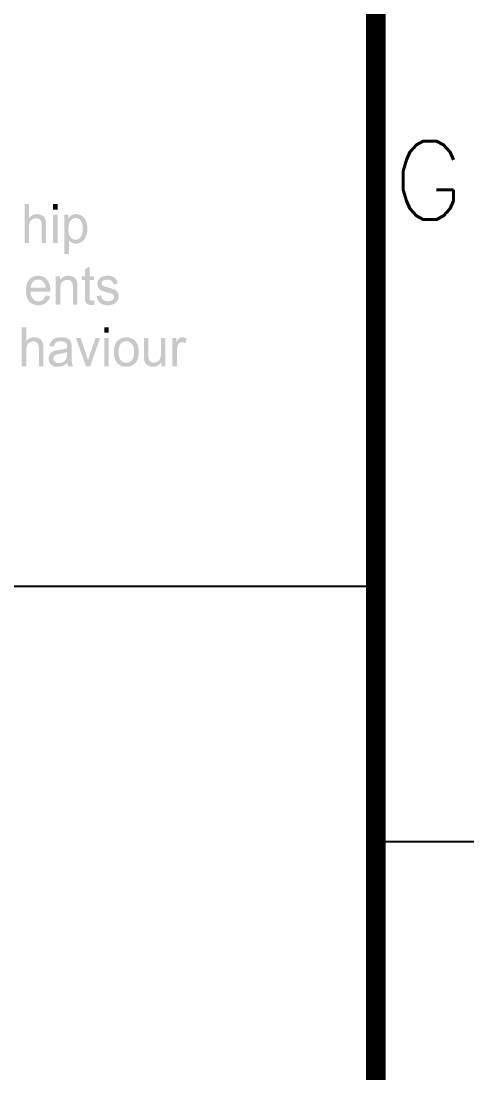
# Model space of a CAD drawing. Header units: millimetres. Extents: x 2699 to 3591, y 333 to 971.
# Drawn here: x 3565.6 to 3591, y 407.8 to 466.8 of the extents above; entities that cross this region are included whole.
import ezdxf
from ezdxf.enums import TextEntityAlignment as Align

# ---------------------------------------------------------------- set-up
doc = ezdxf.new("R2010")
doc.units = ezdxf.units.MM
doc.layers.add('DIM', color=7, linetype='Continuous')
doc.layers.add('DWGLMT', color=6, linetype='Continuous')
doc.styles.add('S3', font='SIMPLEX')

msp = doc.modelspace()

# ---------------------------------------------------------------- hatches: boundary and pattern name
at = {"linetype": 'Continuous', "lineweight": 0}
h = msp.add_hatch(color=7, dxfattribs=at)
edge = h.paths.add_edge_path()
edge.add_line((3566.06, 454.346), (3565.808, 454.346))
edge.add_line((3565.808, 454.346), (3565.808, 456.531))
edge.add_line((3565.808, 456.531), (3566.06, 456.531))
edge.add_line((3566.06, 456.531), (3566.06, 455.747))
edge.add_spline(control_points=[(3566.06, 455.747), (3566.237, 455.965), (3566.506, 455.965)], knot_values=[0, 0, 0, 1, 1, 1], degree=2, periodic=0)
edge.add_spline(control_points=[(3566.506, 455.965), (3566.671, 455.965), (3566.793, 455.896)], knot_values=[0, 0, 0, 1, 1, 1], degree=2, periodic=0)
edge.add_spline(control_points=[(3566.793, 455.896), (3566.915, 455.826), (3566.968, 455.704)], knot_values=[0, 0, 0, 1, 1, 1], degree=2, periodic=0)
edge.add_spline(control_points=[(3566.968, 455.704), (3567.02, 455.582), (3567.02, 455.349)], knot_values=[0, 0, 0, 1, 1, 1], degree=2, periodic=0)
edge.add_line((3567.02, 455.349), (3567.02, 454.346))
edge.add_line((3567.02, 454.346), (3566.768, 454.346))
edge.add_line((3566.768, 454.346), (3566.768, 455.349))
edge.add_spline(control_points=[(3566.768, 455.349), (3566.768, 455.55), (3566.686, 455.642)], knot_values=[0, 0, 0, 1, 1, 1], degree=2, periodic=0)
edge.add_spline(control_points=[(3566.686, 455.642), (3566.604, 455.733), (3566.454, 455.733)], knot_values=[0, 0, 0, 1, 1, 1], degree=2, periodic=0)
edge.add_spline(control_points=[(3566.454, 455.733), (3566.342, 455.733), (3566.243, 455.672)], knot_values=[0, 0, 0, 1, 1, 1], degree=2, periodic=0)
edge.add_spline(control_points=[(3566.243, 455.672), (3566.144, 455.61), (3566.102, 455.504)], knot_values=[0, 0, 0, 1, 1, 1], degree=2, periodic=0)
edge.add_spline(control_points=[(3566.102, 455.504), (3566.06, 455.398), (3566.06, 455.212)], knot_values=[0, 0, 0, 1, 1, 1], degree=2, periodic=0)
edge.add_line((3566.06, 455.212), (3566.06, 454.346))
h = msp.add_hatch(color=7, dxfattribs=at)
edge = h.paths.add_edge_path()
edge.add_line((3568.293, 454.51), (3568.293, 453.74))
edge.add_line((3568.293, 453.74), (3568.041, 453.74))
edge.add_line((3568.041, 453.74), (3568.041, 455.93))
edge.add_line((3568.041, 455.93), (3568.271, 455.93))
edge.add_line((3568.271, 455.93), (3568.271, 455.724))
edge.add_spline(control_points=[(3568.271, 455.724), (3568.352, 455.844), (3568.455, 455.905)], knot_values=[0, 0, 0, 1, 1, 1], degree=2, periodic=0)
edge.add_spline(control_points=[(3568.455, 455.905), (3568.557, 455.965), (3568.702, 455.965)], knot_values=[0, 0, 0, 1, 1, 1], degree=2, periodic=0)
edge.add_spline(control_points=[(3568.702, 455.965), (3568.893, 455.965), (3569.039, 455.861)], knot_values=[0, 0, 0, 1, 1, 1], degree=2, periodic=0)
edge.add_spline(control_points=[(3569.039, 455.861), (3569.184, 455.756), (3569.258, 455.566)], knot_values=[0, 0, 0, 1, 1, 1], degree=2, periodic=0)
edge.add_spline(control_points=[(3569.258, 455.566), (3569.333, 455.376), (3569.333, 455.15)], knot_values=[0, 0, 0, 1, 1, 1], degree=2, periodic=0)
edge.add_spline(control_points=[(3569.333, 455.15), (3569.333, 454.907), (3569.251, 454.712)], knot_values=[0, 0, 0, 1, 1, 1], degree=2, periodic=0)
edge.add_spline(control_points=[(3569.251, 454.712), (3569.169, 454.518), (3569.012, 454.414)], knot_values=[0, 0, 0, 1, 1, 1], degree=2, periodic=0)
edge.add_spline(control_points=[(3569.012, 454.414), (3568.856, 454.311), (3568.684, 454.311)], knot_values=[0, 0, 0, 1, 1, 1], degree=2, periodic=0)
edge.add_spline(control_points=[(3568.684, 454.311), (3568.558, 454.311), (3568.458, 454.367)], knot_values=[0, 0, 0, 1, 1, 1], degree=2, periodic=0)
edge.add_spline(control_points=[(3568.458, 454.367), (3568.357, 454.424), (3568.293, 454.51)], knot_values=[0, 0, 0, 1, 1, 1], degree=2, periodic=0)
edge = h.paths.add_edge_path(flags=16)
edge.add_spline(control_points=[(3568.666, 454.531), (3568.834, 454.531), (3568.953, 454.682)], knot_values=[0, 0, 0, 1, 1, 1], degree=2, periodic=0)
edge.add_spline(control_points=[(3568.953, 454.682), (3569.073, 454.833), (3569.073, 455.151)], knot_values=[0, 0, 0, 1, 1, 1], degree=2, periodic=0)
edge.add_spline(control_points=[(3569.073, 455.151), (3569.073, 455.454), (3568.956, 455.604)], knot_values=[0, 0, 0, 1, 1, 1], degree=2, periodic=0)
edge.add_spline(control_points=[(3568.956, 455.604), (3568.839, 455.755), (3568.677, 455.755)], knot_values=[0, 0, 0, 1, 1, 1], degree=2, periodic=0)
edge.add_spline(control_points=[(3568.677, 455.755), (3568.517, 455.755), (3568.393, 455.595)], knot_values=[0, 0, 0, 1, 1, 1], degree=2, periodic=0)
edge.add_spline(control_points=[(3568.393, 455.595), (3568.27, 455.434), (3568.27, 455.129)], knot_values=[0, 0, 0, 1, 1, 1], degree=2, periodic=0)
edge.add_spline(control_points=[(3568.27, 455.129), (3568.27, 454.823), (3568.385, 454.677)], knot_values=[0, 0, 0, 1, 1, 1], degree=2, periodic=0)
edge.add_spline(control_points=[(3568.385, 454.677), (3568.501, 454.531), (3568.666, 454.531)], knot_values=[0, 0, 0, 1, 1, 1], degree=2, periodic=0)
h = msp.add_hatch(color=7, dxfattribs=at)
edge = h.paths.add_edge_path()
edge.add_line((3569.455, 452.478), (3569.455, 453.031))
edge.add_line((3569.455, 453.031), (3569.203, 452.87))
edge.add_line((3569.203, 452.87), (3569.203, 452.478))
edge.add_line((3569.203, 452.478), (3569.016, 452.478))
edge.add_line((3569.016, 452.478), (3569.016, 452.27))
edge.add_line((3569.016, 452.27), (3569.203, 452.27))
edge.add_line((3569.203, 452.27), (3569.203, 451.358))
edge.add_spline(control_points=[(3569.203, 451.358), (3569.203, 451.116), (3569.233, 451.041)], knot_values=[0, 0, 0, 1, 1, 1], degree=2, periodic=0)
edge.add_spline(control_points=[(3569.233, 451.041), (3569.264, 450.965), (3569.34, 450.919)], knot_values=[0, 0, 0, 1, 1, 1], degree=2, periodic=0)
edge.add_spline(control_points=[(3569.34, 450.919), (3569.415, 450.873), (3569.553, 450.873)], knot_values=[0, 0, 0, 1, 1, 1], degree=2, periodic=0)
edge.add_spline(control_points=[(3569.553, 450.873), (3569.636, 450.873), (3569.743, 450.897)], knot_values=[0, 0, 0, 1, 1, 1], degree=2, periodic=0)
edge.add_line((3569.743, 450.897), (3569.707, 451.134))
edge.add_spline(control_points=[(3569.707, 451.134), (3569.639, 451.123), (3569.597, 451.123)], knot_values=[0, 0, 0, 1, 1, 1], degree=2, periodic=0)
edge.add_spline(control_points=[(3569.597, 451.123), (3569.541, 451.123), (3569.511, 451.142)], knot_values=[0, 0, 0, 1, 1, 1], degree=2, periodic=0)
edge.add_spline(control_points=[(3569.511, 451.142), (3569.481, 451.161), (3569.468, 451.194)], knot_values=[0, 0, 0, 1, 1, 1], degree=2, periodic=0)
edge.add_spline(control_points=[(3569.468, 451.194), (3569.455, 451.227), (3569.455, 451.342)], knot_values=[0, 0, 0, 1, 1, 1], degree=2, periodic=0)
edge.add_line((3569.455, 451.342), (3569.455, 452.27))
edge.add_line((3569.455, 452.27), (3569.707, 452.27))
edge.add_line((3569.707, 452.27), (3569.707, 452.478))
edge.add_line((3569.707, 452.478), (3569.455, 452.478))
h = msp.add_hatch(color=7, dxfattribs=at)
edge = h.paths.add_edge_path()
edge.add_spline(control_points=[(3566.591, 450.859), (3566.85, 450.859), (3567.017, 450.994)], knot_values=[0, 0, 0, 1, 1, 1], degree=2, periodic=0)
edge.add_spline(control_points=[(3567.017, 450.994), (3567.183, 451.128), (3567.245, 451.371)], knot_values=[0, 0, 0, 1, 1, 1], degree=2, periodic=0)
edge.add_line((3567.245, 451.371), (3566.984, 451.406))
edge.add_spline(control_points=[(3566.984, 451.406), (3566.927, 451.235), (3566.829, 451.157)], knot_values=[0, 0, 0, 1, 1, 1], degree=2, periodic=0)
edge.add_spline(control_points=[(3566.829, 451.157), (3566.731, 451.079), (3566.592, 451.079)], knot_values=[0, 0, 0, 1, 1, 1], degree=2, periodic=0)
edge.add_spline(control_points=[(3566.592, 451.079), (3566.405, 451.079), (3566.281, 451.218)], knot_values=[0, 0, 0, 1, 1, 1], degree=2, periodic=0)
edge.add_spline(control_points=[(3566.281, 451.218), (3566.156, 451.356), (3566.142, 451.617)], knot_values=[0, 0, 0, 1, 1, 1], degree=2, periodic=0)
edge.add_line((3566.142, 451.617), (3567.252, 451.617))
edge.add_spline(control_points=[(3567.252, 451.617), (3567.253, 451.665), (3567.253, 451.689)], knot_values=[0, 0, 0, 1, 1, 1], degree=2, periodic=0)
edge.add_spline(control_points=[(3567.253, 451.689), (3567.253, 452.081), (3567.064, 452.297)], knot_values=[0, 0, 0, 1, 1, 1], degree=2, periodic=0)
edge.add_spline(control_points=[(3567.064, 452.297), (3566.875, 452.513), (3566.577, 452.513)], knot_values=[0, 0, 0, 1, 1, 1], degree=2, periodic=0)
edge.add_spline(control_points=[(3566.577, 452.513), (3566.269, 452.513), (3566.075, 452.293)], knot_values=[0, 0, 0, 1, 1, 1], degree=2, periodic=0)
edge.add_spline(control_points=[(3566.075, 452.293), (3565.882, 452.072), (3565.882, 451.673)], knot_values=[0, 0, 0, 1, 1, 1], degree=2, periodic=0)
edge.add_spline(control_points=[(3565.882, 451.673), (3565.882, 451.287), (3566.073, 451.073)], knot_values=[0, 0, 0, 1, 1, 1], degree=2, periodic=0)
edge.add_spline(control_points=[(3566.073, 451.073), (3566.264, 450.859), (3566.591, 450.859)], knot_values=[0, 0, 0, 1, 1, 1], degree=2, periodic=0)
edge = h.paths.add_edge_path(flags=16)
edge.add_spline(control_points=[(3566.892, 452.138), (3566.97, 452.038), (3566.987, 451.837)], knot_values=[0, 0, 0, 1, 1, 1], degree=2, periodic=0)
edge.add_line((3566.987, 451.837), (3566.156, 451.837))
edge.add_spline(control_points=[(3566.156, 451.837), (3566.168, 452.045), (3566.287, 452.169)], knot_values=[0, 0, 0, 1, 1, 1], degree=2, periodic=0)
edge.add_spline(control_points=[(3566.287, 452.169), (3566.405, 452.294), (3566.579, 452.294)], knot_values=[0, 0, 0, 1, 1, 1], degree=2, periodic=0)
edge.add_spline(control_points=[(3566.579, 452.294), (3566.771, 452.294), (3566.892, 452.138)], knot_values=[0, 0, 0, 1, 1, 1], degree=2, periodic=0)
h = msp.add_hatch(color=7, dxfattribs=at)
edge = h.paths.add_edge_path()
edge.add_line((3567.789, 452.478), (3567.562, 452.478))
edge.add_line((3567.562, 452.478), (3567.562, 450.894))
edge.add_line((3567.562, 450.894), (3567.814, 450.894))
edge.add_line((3567.814, 450.894), (3567.814, 451.759))
edge.add_spline(control_points=[(3567.814, 451.759), (3567.814, 452.063), (3567.931, 452.171)], knot_values=[0, 0, 0, 1, 1, 1], degree=2, periodic=0)
edge.add_spline(control_points=[(3567.931, 452.171), (3568.048, 452.28), (3568.209, 452.28)], knot_values=[0, 0, 0, 1, 1, 1], degree=2, periodic=0)
edge.add_spline(control_points=[(3568.209, 452.28), (3568.31, 452.28), (3568.385, 452.232)], knot_values=[0, 0, 0, 1, 1, 1], degree=2, periodic=0)
edge.add_spline(control_points=[(3568.385, 452.232), (3568.46, 452.183), (3568.489, 452.102)], knot_values=[0, 0, 0, 1, 1, 1], degree=2, periodic=0)
edge.add_spline(control_points=[(3568.489, 452.102), (3568.518, 452.021), (3568.518, 451.857)], knot_values=[0, 0, 0, 1, 1, 1], degree=2, periodic=0)
edge.add_line((3568.518, 451.857), (3568.518, 450.894))
edge.add_line((3568.518, 450.894), (3568.771, 450.894))
edge.add_line((3568.771, 450.894), (3568.771, 451.868))
edge.add_spline(control_points=[(3568.771, 451.868), (3568.771, 452.054), (3568.757, 452.129)], knot_values=[0, 0, 0, 1, 1, 1], degree=2, periodic=0)
edge.add_spline(control_points=[(3568.757, 452.129), (3568.734, 452.244), (3568.678, 452.327)], knot_values=[0, 0, 0, 1, 1, 1], degree=2, periodic=0)
edge.add_spline(control_points=[(3568.678, 452.327), (3568.622, 452.411), (3568.509, 452.462)], knot_values=[0, 0, 0, 1, 1, 1], degree=2, periodic=0)
edge.add_spline(control_points=[(3568.509, 452.462), (3568.397, 452.513), (3568.262, 452.513)], knot_values=[0, 0, 0, 1, 1, 1], degree=2, periodic=0)
edge.add_spline(control_points=[(3568.262, 452.513), (3567.953, 452.513), (3567.789, 452.253)], knot_values=[0, 0, 0, 1, 1, 1], degree=2, periodic=0)
edge.add_line((3567.789, 452.253), (3567.789, 452.478))
h = msp.add_hatch(color=7, dxfattribs=at)
edge = h.paths.add_edge_path()
edge.add_spline(control_points=[(3570.752, 452.46), (3570.884, 452.406), (3570.947, 452.314)], knot_values=[0, 0, 0, 1, 1, 1], degree=2, periodic=0)
edge.add_spline(control_points=[(3570.947, 452.314), (3571.011, 452.222), (3571.035, 452.069)], knot_values=[0, 0, 0, 1, 1, 1], degree=2, periodic=0)
edge.add_line((3571.035, 452.069), (3570.787, 452.034))
edge.add_spline(control_points=[(3570.787, 452.034), (3570.77, 452.156), (3570.69, 452.225)], knot_values=[0, 0, 0, 1, 1, 1], degree=2, periodic=0)
edge.add_spline(control_points=[(3570.69, 452.225), (3570.609, 452.294), (3570.462, 452.294)], knot_values=[0, 0, 0, 1, 1, 1], degree=2, periodic=0)
edge.add_spline(control_points=[(3570.462, 452.294), (3570.288, 452.294), (3570.213, 452.232)], knot_values=[0, 0, 0, 1, 1, 1], degree=2, periodic=0)
edge.add_spline(control_points=[(3570.213, 452.232), (3570.139, 452.171), (3570.139, 452.089)], knot_values=[0, 0, 0, 1, 1, 1], degree=2, periodic=0)
edge.add_spline(control_points=[(3570.139, 452.089), (3570.139, 452.037), (3570.17, 451.995)], knot_values=[0, 0, 0, 1, 1, 1], degree=2, periodic=0)
edge.add_spline(control_points=[(3570.17, 451.995), (3570.201, 451.952), (3570.267, 451.923)], knot_values=[0, 0, 0, 1, 1, 1], degree=2, periodic=0)
edge.add_spline(control_points=[(3570.267, 451.923), (3570.304, 451.908), (3570.49, 451.854)], knot_values=[0, 0, 0, 1, 1, 1], degree=2, periodic=0)
edge.add_spline(control_points=[(3570.49, 451.854), (3570.758, 451.779), (3570.864, 451.73)], knot_values=[0, 0, 0, 1, 1, 1], degree=2, periodic=0)
edge.add_spline(control_points=[(3570.864, 451.73), (3570.97, 451.682), (3571.03, 451.589)], knot_values=[0, 0, 0, 1, 1, 1], degree=2, periodic=0)
edge.add_spline(control_points=[(3571.03, 451.589), (3571.091, 451.497), (3571.091, 451.36)], knot_values=[0, 0, 0, 1, 1, 1], degree=2, periodic=0)
edge.add_spline(control_points=[(3571.091, 451.36), (3571.091, 451.226), (3571.017, 451.107)], knot_values=[0, 0, 0, 1, 1, 1], degree=2, periodic=0)
edge.add_spline(control_points=[(3571.017, 451.107), (3570.943, 450.989), (3570.804, 450.924)], knot_values=[0, 0, 0, 1, 1, 1], degree=2, periodic=0)
edge.add_spline(control_points=[(3570.804, 450.924), (3570.665, 450.859), (3570.49, 450.859)], knot_values=[0, 0, 0, 1, 1, 1], degree=2, periodic=0)
edge.add_spline(control_points=[(3570.49, 450.859), (3570.199, 450.859), (3570.047, 450.988)], knot_values=[0, 0, 0, 1, 1, 1], degree=2, periodic=0)
edge.add_spline(control_points=[(3570.047, 450.988), (3569.895, 451.116), (3569.852, 451.367)], knot_values=[0, 0, 0, 1, 1, 1], degree=2, periodic=0)
edge.add_line((3569.852, 451.367), (3570.101, 451.409))
edge.add_spline(control_points=[(3570.101, 451.409), (3570.122, 451.249), (3570.219, 451.164)], knot_values=[0, 0, 0, 1, 1, 1], degree=2, periodic=0)
edge.add_spline(control_points=[(3570.219, 451.164), (3570.315, 451.079), (3570.488, 451.079)], knot_values=[0, 0, 0, 1, 1, 1], degree=2, periodic=0)
edge.add_spline(control_points=[(3570.488, 451.079), (3570.662, 451.079), (3570.747, 451.155)], knot_values=[0, 0, 0, 1, 1, 1], degree=2, periodic=0)
edge.add_spline(control_points=[(3570.747, 451.155), (3570.831, 451.23), (3570.831, 451.332)], knot_values=[0, 0, 0, 1, 1, 1], degree=2, periodic=0)
edge.add_spline(control_points=[(3570.831, 451.332), (3570.831, 451.423), (3570.756, 451.475)], knot_values=[0, 0, 0, 1, 1, 1], degree=2, periodic=0)
edge.add_spline(control_points=[(3570.756, 451.475), (3570.704, 451.511), (3570.498, 451.566)], knot_values=[0, 0, 0, 1, 1, 1], degree=2, periodic=0)
edge.add_spline(control_points=[(3570.498, 451.566), (3570.22, 451.641), (3570.113, 451.695)], knot_values=[0, 0, 0, 1, 1, 1], degree=2, periodic=0)
edge.add_spline(control_points=[(3570.113, 451.695), (3570.006, 451.749), (3569.95, 451.845)], knot_values=[0, 0, 0, 1, 1, 1], degree=2, periodic=0)
edge.add_spline(control_points=[(3569.95, 451.845), (3569.895, 451.941), (3569.895, 452.058)], knot_values=[0, 0, 0, 1, 1, 1], degree=2, periodic=0)
edge.add_spline(control_points=[(3569.895, 452.058), (3569.895, 452.163), (3569.94, 452.253)], knot_values=[0, 0, 0, 1, 1, 1], degree=2, periodic=0)
edge.add_spline(control_points=[(3569.94, 452.253), (3569.986, 452.344), (3570.065, 452.403)], knot_values=[0, 0, 0, 1, 1, 1], degree=2, periodic=0)
edge.add_spline(control_points=[(3570.065, 452.403), (3570.123, 452.449), (3570.225, 452.481)], knot_values=[0, 0, 0, 1, 1, 1], degree=2, periodic=0)
edge.add_spline(control_points=[(3570.225, 452.481), (3570.327, 452.513), (3570.444, 452.513)], knot_values=[0, 0, 0, 1, 1, 1], degree=2, periodic=0)
edge.add_spline(control_points=[(3570.444, 452.513), (3570.619, 452.513), (3570.752, 452.46)], knot_values=[0, 0, 0, 1, 1, 1], degree=2, periodic=0)
h = msp.add_hatch(color=7, dxfattribs=at)
edge = h.paths.add_edge_path()
edge.add_line((3565.902, 447.443), (3565.65, 447.443))
edge.add_line((3565.65, 447.443), (3565.65, 449.628))
edge.add_line((3565.65, 449.628), (3565.902, 449.628))
edge.add_line((3565.902, 449.628), (3565.902, 448.844))
edge.add_spline(control_points=[(3565.902, 448.844), (3566.079, 449.062), (3566.348, 449.062)], knot_values=[0, 0, 0, 1, 1, 1], degree=2, periodic=0)
edge.add_spline(control_points=[(3566.348, 449.062), (3566.513, 449.062), (3566.635, 448.993)], knot_values=[0, 0, 0, 1, 1, 1], degree=2, periodic=0)
edge.add_spline(control_points=[(3566.635, 448.993), (3566.757, 448.923), (3566.809, 448.801)], knot_values=[0, 0, 0, 1, 1, 1], degree=2, periodic=0)
edge.add_spline(control_points=[(3566.809, 448.801), (3566.862, 448.679), (3566.862, 448.446)], knot_values=[0, 0, 0, 1, 1, 1], degree=2, periodic=0)
edge.add_line((3566.862, 448.446), (3566.862, 447.443))
edge.add_line((3566.862, 447.443), (3566.61, 447.443))
edge.add_line((3566.61, 447.443), (3566.61, 448.446))
edge.add_spline(control_points=[(3566.61, 448.446), (3566.61, 448.647), (3566.528, 448.739)], knot_values=[0, 0, 0, 1, 1, 1], degree=2, periodic=0)
edge.add_spline(control_points=[(3566.528, 448.739), (3566.446, 448.83), (3566.296, 448.83)], knot_values=[0, 0, 0, 1, 1, 1], degree=2, periodic=0)
edge.add_spline(control_points=[(3566.296, 448.83), (3566.184, 448.83), (3566.085, 448.769)], knot_values=[0, 0, 0, 1, 1, 1], degree=2, periodic=0)
edge.add_spline(control_points=[(3566.085, 448.769), (3565.986, 448.707), (3565.944, 448.601)], knot_values=[0, 0, 0, 1, 1, 1], degree=2, periodic=0)
edge.add_spline(control_points=[(3565.944, 448.601), (3565.902, 448.495), (3565.902, 448.309)], knot_values=[0, 0, 0, 1, 1, 1], degree=2, periodic=0)
edge.add_line((3565.902, 448.309), (3565.902, 447.443))
h = msp.add_hatch(color=7, dxfattribs=at)
edge = h.paths.add_edge_path()
edge.add_spline(control_points=[(3567.668, 447.408), (3567.816, 447.408), (3567.946, 447.46)], knot_values=[0, 0, 0, 1, 1, 1], degree=2, periodic=0)
edge.add_spline(control_points=[(3567.946, 447.46), (3568.076, 447.512), (3568.216, 447.638)], knot_values=[0, 0, 0, 1, 1, 1], degree=2, periodic=0)
edge.add_spline(control_points=[(3568.216, 447.638), (3568.227, 447.526), (3568.266, 447.443)], knot_values=[0, 0, 0, 1, 1, 1], degree=2, periodic=0)
edge.add_line((3568.266, 447.443), (3568.529, 447.443))
edge.add_spline(control_points=[(3568.529, 447.443), (3568.482, 447.534), (3568.466, 447.633)], knot_values=[0, 0, 0, 1, 1, 1], degree=2, periodic=0)
edge.add_spline(control_points=[(3568.466, 447.633), (3568.45, 447.733), (3568.45, 448.106)], knot_values=[0, 0, 0, 1, 1, 1], degree=2, periodic=0)
edge.add_line((3568.45, 448.106), (3568.45, 448.464))
edge.add_spline(control_points=[(3568.45, 448.464), (3568.45, 448.643), (3568.437, 448.711)], knot_values=[0, 0, 0, 1, 1, 1], degree=2, periodic=0)
edge.add_spline(control_points=[(3568.437, 448.711), (3568.415, 448.822), (3568.359, 448.894)], knot_values=[0, 0, 0, 1, 1, 1], degree=2, periodic=0)
edge.add_spline(control_points=[(3568.359, 448.894), (3568.303, 448.966), (3568.184, 449.014)], knot_values=[0, 0, 0, 1, 1, 1], degree=2, periodic=0)
edge.add_spline(control_points=[(3568.184, 449.014), (3568.064, 449.062), (3567.874, 449.062)], knot_values=[0, 0, 0, 1, 1, 1], degree=2, periodic=0)
edge.add_spline(control_points=[(3567.874, 449.062), (3567.682, 449.062), (3567.537, 449.006)], knot_values=[0, 0, 0, 1, 1, 1], degree=2, periodic=0)
edge.add_spline(control_points=[(3567.537, 449.006), (3567.391, 448.95), (3567.314, 448.846)], knot_values=[0, 0, 0, 1, 1, 1], degree=2, periodic=0)
edge.add_spline(control_points=[(3567.314, 448.846), (3567.237, 448.743), (3567.203, 448.574)], knot_values=[0, 0, 0, 1, 1, 1], degree=2, periodic=0)
edge.add_line((3567.203, 448.574), (3567.451, 448.539))
edge.add_spline(control_points=[(3567.451, 448.539), (3567.491, 448.708), (3567.576, 448.774)], knot_values=[0, 0, 0, 1, 1, 1], degree=2, periodic=0)
edge.add_spline(control_points=[(3567.576, 448.774), (3567.66, 448.84), (3567.838, 448.84)], knot_values=[0, 0, 0, 1, 1, 1], degree=2, periodic=0)
edge.add_spline(control_points=[(3567.838, 448.84), (3568.028, 448.84), (3568.125, 448.749)], knot_values=[0, 0, 0, 1, 1, 1], degree=2, periodic=0)
edge.add_spline(control_points=[(3568.125, 448.749), (3568.196, 448.682), (3568.196, 448.518)], knot_values=[0, 0, 0, 1, 1, 1], degree=2, periodic=0)
edge.add_spline(control_points=[(3568.196, 448.518), (3568.196, 448.503), (3568.195, 448.447)], knot_values=[0, 0, 0, 1, 1, 1], degree=2, periodic=0)
edge.add_spline(control_points=[(3568.195, 448.447), (3568.05, 448.394), (3567.745, 448.355)], knot_values=[0, 0, 0, 1, 1, 1], degree=2, periodic=0)
edge.add_spline(control_points=[(3567.745, 448.355), (3567.595, 448.336), (3567.521, 448.315)], knot_values=[0, 0, 0, 1, 1, 1], degree=2, periodic=0)
edge.add_spline(control_points=[(3567.521, 448.315), (3567.42, 448.285), (3567.339, 448.227)], knot_values=[0, 0, 0, 1, 1, 1], degree=2, periodic=0)
edge.add_spline(control_points=[(3567.339, 448.227), (3567.259, 448.169), (3567.209, 448.073)], knot_values=[0, 0, 0, 1, 1, 1], degree=2, periodic=0)
edge.add_spline(control_points=[(3567.209, 448.073), (3567.159, 447.977), (3567.159, 447.861)], knot_values=[0, 0, 0, 1, 1, 1], degree=2, periodic=0)
edge.add_spline(control_points=[(3567.159, 447.861), (3567.159, 447.663), (3567.291, 447.535)], knot_values=[0, 0, 0, 1, 1, 1], degree=2, periodic=0)
edge.add_spline(control_points=[(3567.291, 447.535), (3567.423, 447.408), (3567.668, 447.408)], knot_values=[0, 0, 0, 1, 1, 1], degree=2, periodic=0)
edge = h.paths.add_edge_path(flags=16)
edge.add_spline(control_points=[(3568.195, 448.139), (3568.195, 447.962), (3568.154, 447.871)], knot_values=[0, 0, 0, 1, 1, 1], degree=2, periodic=0)
edge.add_spline(control_points=[(3568.154, 447.871), (3568.101, 447.753), (3567.987, 447.686)], knot_values=[0, 0, 0, 1, 1, 1], degree=2, periodic=0)
edge.add_spline(control_points=[(3567.987, 447.686), (3567.874, 447.618), (3567.728, 447.618)], knot_values=[0, 0, 0, 1, 1, 1], degree=2, periodic=0)
edge.add_spline(control_points=[(3567.728, 447.618), (3567.581, 447.618), (3567.505, 447.689)], knot_values=[0, 0, 0, 1, 1, 1], degree=2, periodic=0)
edge.add_spline(control_points=[(3567.505, 447.689), (3567.429, 447.761), (3567.429, 447.868)], knot_values=[0, 0, 0, 1, 1, 1], degree=2, periodic=0)
edge.add_spline(control_points=[(3567.429, 447.868), (3567.429, 447.938), (3567.464, 447.995)], knot_values=[0, 0, 0, 1, 1, 1], degree=2, periodic=0)
edge.add_spline(control_points=[(3567.464, 447.995), (3567.499, 448.053), (3567.563, 448.083)], knot_values=[0, 0, 0, 1, 1, 1], degree=2, periodic=0)
edge.add_spline(control_points=[(3567.563, 448.083), (3567.628, 448.112), (3567.784, 448.136)], knot_values=[0, 0, 0, 1, 1, 1], degree=2, periodic=0)
edge.add_spline(control_points=[(3567.784, 448.136), (3568.058, 448.178), (3568.196, 448.237)], knot_values=[0, 0, 0, 1, 1, 1], degree=2, periodic=0)
edge.add_line((3568.196, 448.237), (3568.195, 448.139))
h = msp.add_hatch(color=7, dxfattribs=at)
edge = h.paths.add_edge_path()
edge.add_line((3569.251, 447.443), (3569.488, 447.443))
edge.add_line((3569.488, 447.443), (3570.051, 449.027))
edge.add_line((3570.051, 449.027), (3569.792, 449.027))
edge.add_line((3569.792, 449.027), (3569.462, 448.06))
edge.add_spline(control_points=[(3569.462, 448.06), (3569.401, 447.884), (3569.368, 447.759)], knot_values=[0, 0, 0, 1, 1, 1], degree=2, periodic=0)
edge.add_spline(control_points=[(3569.368, 447.759), (3569.324, 447.925), (3569.273, 448.078)], knot_values=[0, 0, 0, 1, 1, 1], degree=2, periodic=0)
edge.add_line((3569.273, 448.078), (3568.954, 449.027))
edge.add_line((3568.954, 449.027), (3568.688, 449.027))
edge.add_line((3568.688, 449.027), (3569.251, 447.443))
h = msp.add_hatch(color=7, dxfattribs=at)
edge = h.paths.add_edge_path()
edge.add_spline(control_points=[(3571.517, 447.408), (3571.712, 447.408), (3571.877, 447.505)], knot_values=[0, 0, 0, 1, 1, 1], degree=2, periodic=0)
edge.add_spline(control_points=[(3571.877, 447.505), (3572.041, 447.602), (3572.127, 447.777)], knot_values=[0, 0, 0, 1, 1, 1], degree=2, periodic=0)
edge.add_spline(control_points=[(3572.127, 447.777), (3572.213, 447.952), (3572.213, 448.257)], knot_values=[0, 0, 0, 1, 1, 1], degree=2, periodic=0)
edge.add_spline(control_points=[(3572.213, 448.257), (3572.213, 448.634), (3572.019, 448.848)], knot_values=[0, 0, 0, 1, 1, 1], degree=2, periodic=0)
edge.add_spline(control_points=[(3572.019, 448.848), (3571.824, 449.062), (3571.517, 449.062)], knot_values=[0, 0, 0, 1, 1, 1], degree=2, periodic=0)
edge.add_spline(control_points=[(3571.517, 449.062), (3571.242, 449.062), (3571.05, 448.886)], knot_values=[0, 0, 0, 1, 1, 1], degree=2, periodic=0)
edge.add_spline(control_points=[(3571.05, 448.886), (3570.82, 448.674), (3570.82, 448.235)], knot_values=[0, 0, 0, 1, 1, 1], degree=2, periodic=0)
edge.add_spline(control_points=[(3570.82, 448.235), (3570.82, 447.834), (3571.013, 447.621)], knot_values=[0, 0, 0, 1, 1, 1], degree=2, periodic=0)
edge.add_spline(control_points=[(3571.013, 447.621), (3571.205, 447.408), (3571.517, 447.408)], knot_values=[0, 0, 0, 1, 1, 1], degree=2, periodic=0)
edge = h.paths.add_edge_path(flags=16)
edge.add_spline(control_points=[(3571.829, 447.78), (3571.705, 447.628), (3571.517, 447.628)], knot_values=[0, 0, 0, 1, 1, 1], degree=2, periodic=0)
edge.add_spline(control_points=[(3571.517, 447.628), (3571.329, 447.628), (3571.204, 447.779)], knot_values=[0, 0, 0, 1, 1, 1], degree=2, periodic=0)
edge.add_spline(control_points=[(3571.204, 447.779), (3571.08, 447.931), (3571.08, 448.235)], knot_values=[0, 0, 0, 1, 1, 1], degree=2, periodic=0)
edge.add_spline(control_points=[(3571.08, 448.235), (3571.08, 448.539), (3571.204, 448.69)], knot_values=[0, 0, 0, 1, 1, 1], degree=2, periodic=0)
edge.add_spline(control_points=[(3571.204, 448.69), (3571.329, 448.84), (3571.517, 448.84)], knot_values=[0, 0, 0, 1, 1, 1], degree=2, periodic=0)
edge.add_spline(control_points=[(3571.517, 448.84), (3571.703, 448.84), (3571.828, 448.689)], knot_values=[0, 0, 0, 1, 1, 1], degree=2, periodic=0)
edge.add_spline(control_points=[(3571.828, 448.689), (3571.954, 448.538), (3571.954, 448.244)], knot_values=[0, 0, 0, 1, 1, 1], degree=2, periodic=0)
edge.add_spline(control_points=[(3571.954, 448.244), (3571.954, 447.932), (3571.829, 447.78)], knot_values=[0, 0, 0, 1, 1, 1], degree=2, periodic=0)
h = msp.add_hatch(color=7, dxfattribs=at)
edge = h.paths.add_edge_path()
edge.add_line((3572.755, 449.027), (3572.503, 449.027))
edge.add_line((3572.503, 449.027), (3572.503, 448.046))
edge.add_spline(control_points=[(3572.503, 448.046), (3572.503, 447.875), (3572.519, 447.796)], knot_values=[0, 0, 0, 1, 1, 1], degree=2, periodic=0)
edge.add_spline(control_points=[(3572.519, 447.796), (3572.541, 447.678), (3572.596, 447.597)], knot_values=[0, 0, 0, 1, 1, 1], degree=2, periodic=0)
edge.add_spline(control_points=[(3572.596, 447.597), (3572.652, 447.515), (3572.766, 447.462)], knot_values=[0, 0, 0, 1, 1, 1], degree=2, periodic=0)
edge.add_spline(control_points=[(3572.766, 447.462), (3572.88, 447.408), (3573.011, 447.408)], knot_values=[0, 0, 0, 1, 1, 1], degree=2, periodic=0)
edge.add_spline(control_points=[(3573.011, 447.408), (3573.31, 447.408), (3573.483, 447.677)], knot_values=[0, 0, 0, 1, 1, 1], degree=2, periodic=0)
edge.add_line((3573.483, 447.677), (3573.483, 447.443))
edge.add_line((3573.483, 447.443), (3573.709, 447.443))
edge.add_line((3573.709, 447.443), (3573.709, 449.027))
edge.add_line((3573.709, 449.027), (3573.457, 449.027))
edge.add_line((3573.457, 449.027), (3573.457, 448.179))
edge.add_spline(control_points=[(3573.457, 448.179), (3573.457, 447.976), (3573.415, 447.87)], knot_values=[0, 0, 0, 1, 1, 1], degree=2, periodic=0)
edge.add_spline(control_points=[(3573.415, 447.87), (3573.374, 447.763), (3573.275, 447.701)], knot_values=[0, 0, 0, 1, 1, 1], degree=2, periodic=0)
edge.add_spline(control_points=[(3573.275, 447.701), (3573.175, 447.639), (3573.062, 447.639)], knot_values=[0, 0, 0, 1, 1, 1], degree=2, periodic=0)
edge.add_spline(control_points=[(3573.062, 447.639), (3572.948, 447.639), (3572.871, 447.7)], knot_values=[0, 0, 0, 1, 1, 1], degree=2, periodic=0)
edge.add_spline(control_points=[(3572.871, 447.7), (3572.794, 447.76), (3572.771, 447.866)], knot_values=[0, 0, 0, 1, 1, 1], degree=2, periodic=0)
edge.add_spline(control_points=[(3572.771, 447.866), (3572.755, 447.939), (3572.755, 448.149)], knot_values=[0, 0, 0, 1, 1, 1], degree=2, periodic=0)
edge.add_line((3572.755, 448.149), (3572.755, 449.027))
h = msp.add_hatch(color=7, dxfattribs=at)
edge = h.paths.add_edge_path()
edge.add_spline(control_points=[(3574.91, 448.976), (3574.778, 449.062), (3574.651, 449.062)], knot_values=[0, 0, 0, 1, 1, 1], degree=2, periodic=0)
edge.add_spline(control_points=[(3574.651, 449.062), (3574.562, 449.062), (3574.489, 449.008)], knot_values=[0, 0, 0, 1, 1, 1], degree=2, periodic=0)
edge.add_spline(control_points=[(3574.489, 449.008), (3574.415, 448.955), (3574.329, 448.787)], knot_values=[0, 0, 0, 1, 1, 1], degree=2, periodic=0)
edge.add_line((3574.329, 448.787), (3574.329, 449.027))
edge.add_line((3574.329, 449.027), (3574.102, 449.027))
edge.add_line((3574.102, 449.027), (3574.102, 447.443))
edge.add_line((3574.102, 447.443), (3574.354, 447.443))
edge.add_line((3574.354, 447.443), (3574.354, 448.272))
edge.add_spline(control_points=[(3574.354, 448.272), (3574.354, 448.442), (3574.396, 448.586)], knot_values=[0, 0, 0, 1, 1, 1], degree=2, periodic=0)
edge.add_spline(control_points=[(3574.396, 448.586), (3574.424, 448.68), (3574.489, 448.732)], knot_values=[0, 0, 0, 1, 1, 1], degree=2, periodic=0)
edge.add_spline(control_points=[(3574.489, 448.732), (3574.555, 448.785), (3574.637, 448.785)], knot_values=[0, 0, 0, 1, 1, 1], degree=2, periodic=0)
edge.add_spline(control_points=[(3574.637, 448.785), (3574.729, 448.785), (3574.821, 448.728)], knot_values=[0, 0, 0, 1, 1, 1], degree=2, periodic=0)
edge.add_line((3574.821, 448.728), (3574.91, 448.976))

# ---------------------------------------------------------------- linework, layer by layer
at = {"color": 6, "const_width": 1.1}
msp.add_lwpolyline([(2700.022, 959.805), (3585.522, 959.805), (3585.522, 346.005), (2700.022, 346.005), (2700.022, 959.805)], dxfattribs=at)
at = {"color": 7, "linetype": 'Continuous', "lineweight": 0}
for points in [[(3567.657, 456.223), (3567.657, 456.531), (3567.405, 456.223), (3567.405, 456.531)], [(3567.657, 454.346), (3567.405, 454.346), (3567.657, 455.93), (3567.405, 455.93)], [(3570.53, 447.443), (3570.278, 447.443), (3570.53, 449.027), (3570.278, 449.027)]]:
    msp.add_solid(points, dxfattribs=at)
at = {"color": 7, "linetype": 'Continuous', "lineweight": 0, "extrusion": (0, 0, -1)}
msp.add_solid([(-3570.278, 449.32), (-3570.278, 449.628), (-3570.53, 449.32), (-3570.53, 449.628)], dxfattribs=at)
at = {"layer": 'DIM', "color": 7}
msp.add_line((3585.522, 420.805), (3591.022, 420.805), dxfattribs=at)
at = {"layer": 'DWGLMT'}
msp.add_line((3437.022, 435.105), (3585.522, 435.105), dxfattribs=at)

# ---------------------------------------------------------------- texts
at = {"layer": 'DIM', "color": 2, "style": 'S3'}
msp.add_text('G', height=4.4, dxfattribs=at).set_placement((3588.454, 457.859), align=Align.MIDDLE)

doc.saveas('drawing.dxf')
